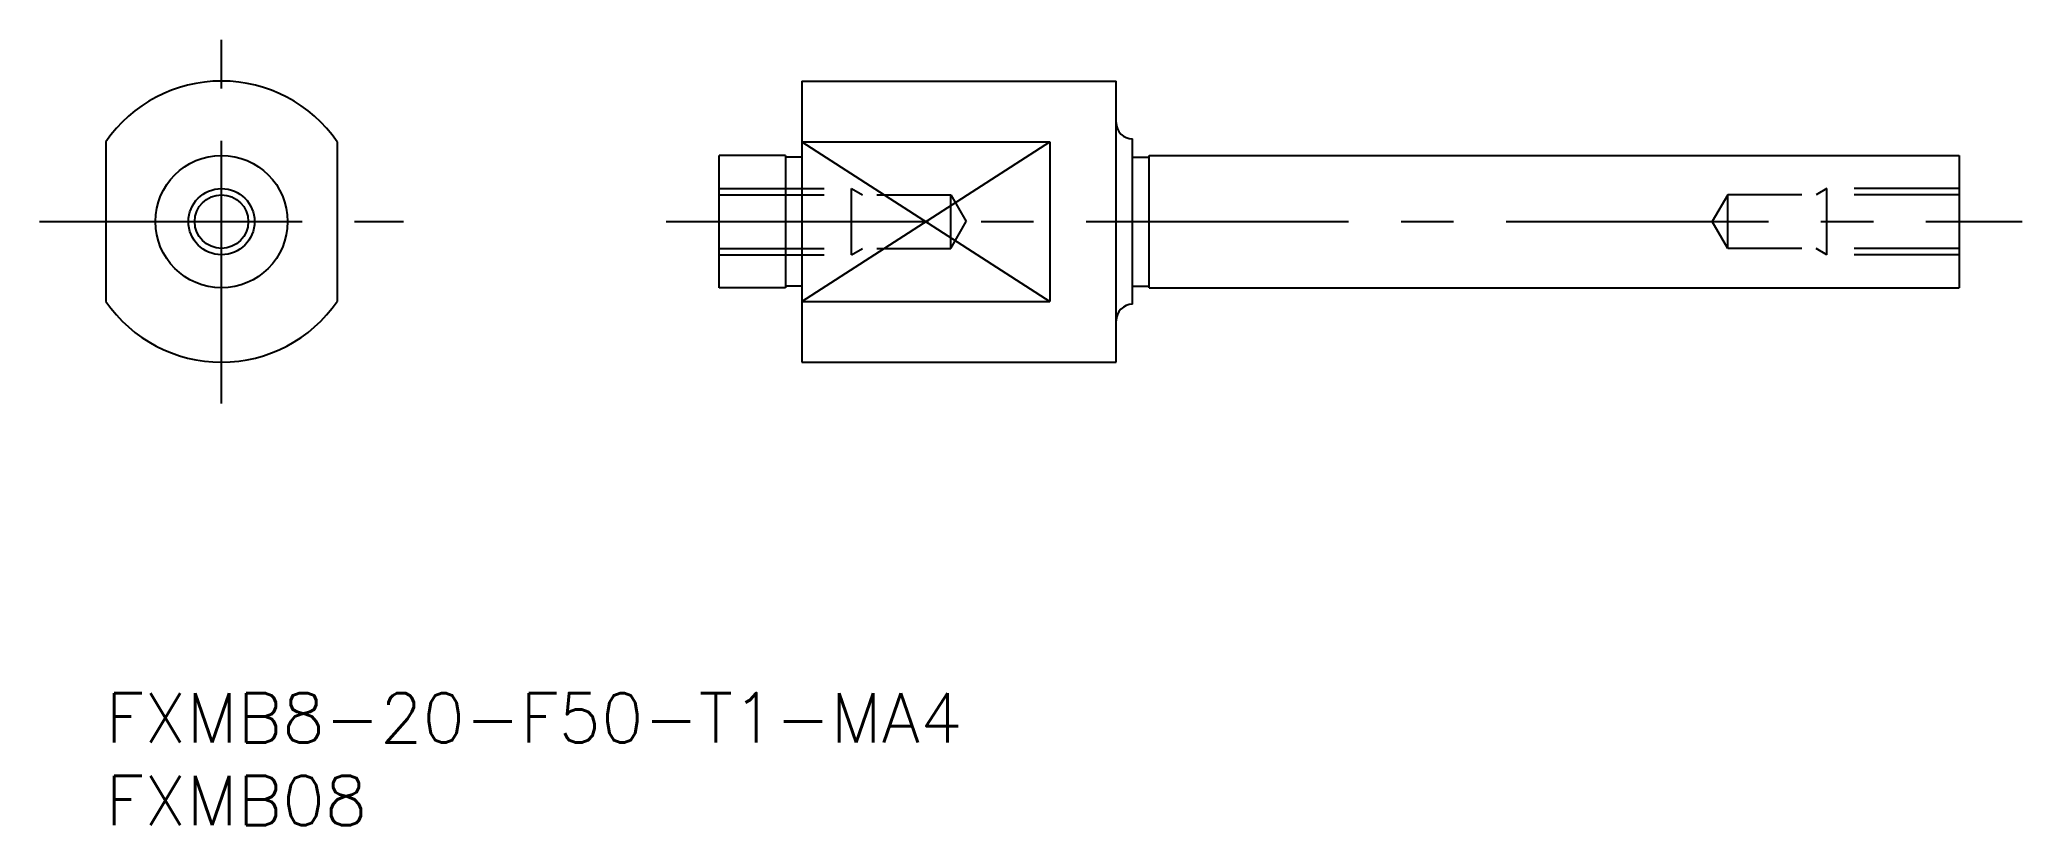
# Model space of a CAD drawing. Extents: x -4 to 116, y -8 to 39.
import ezdxf

# ---------------------------------------------------------------- set-up
doc = ezdxf.new("R2010")
doc.units = 0
doc.header["$LTSCALE"] = 0.5
doc.linetypes.add('CENTER', pattern=[50.8, 31.75, -6.35, 6.35, -6.35])
doc.linetypes.add('DASHED', pattern=[19.05, 12.7, -6.35])
doc.layers.get('0').update_dxf_attribs({"linetype": 'CONTINUOUS'})
doc.layers.add('CENTER', color=1, linetype='CENTER')
doc.styles.get("Standard").update_dxf_attribs({"font": 'txt.shx', "height": 3, "bigfont": 'bigfont.shx'})

# ---------------------------------------------------------------- blocks, each defined once
blk = doc.blocks.new('*U30')
at = {"color": 7, "linetype": 'CONTINUOUS'}
blk.add_text('FXMB8-20-F50-T1-MA4', height=3, dxfattribs=at).set_placement((0, -3))
blk = doc.blocks.new('*U31')
at = {"color": 7, "linetype": 'CONTINUOUS'}
blk.add_text('FXMB08', height=3, dxfattribs=at).set_placement((0, -8))

msp = doc.modelspace()

# ---------------------------------------------------------------- linework, layer by layer
at = {"color": 7, "linetype": 'CONTINUOUS'}
for p, q in [((42.11, 37), (61.11, 37)), ((42.11, 37), (42.11, 20)), ((61.11, 20), (61.11, 37)), ((0, 33.32), (0, 23.68)), ((14, 33.32), (14, 23.68)), ((37.11, 24.5), (37.11, 32.5)), ((41.11, 32.5), (37.11, 32.5)), ((41.11, 32.5), (41.11, 24.5)), ((42.11, 32.4), (41.11, 32.4)), ((42.11, 33.32), (57.11, 33.32)), ((57.11, 33.32), (57.11, 23.68)), ((62.11, 23.5), (62.11, 33.5)), ((62.11, 32.4), (63.11, 32.4)), ((63.11, 32.5), (112.11, 32.5)), ((63.11, 24.5), (63.11, 32.5)), ((112.11, 32.5), (112.11, 24.5)), ((41.11, 24.5), (37.11, 24.5)), ((42.11, 24.6), (41.11, 24.6)), ((62.11, 24.6), (63.11, 24.6)), ((63.11, 24.5), (112.11, 24.5)), ((42.11, 23.68), (57.11, 23.68)), ((42.11, 20), (61.11, 20))]:
    msp.add_line(p, q, dxfattribs=at)
at = {"color": 3, "linetype": 'CONTINUOUS'}
for p, q in [((42.11, 33.32), (57.11, 23.68)), ((42.11, 23.68), (57.11, 33.32))]:
    msp.add_line(p, q, dxfattribs=at)
at = {"color": 3, "linetype": 'DASHED'}
for p, q in [((37.11, 30.5), (45.11, 30.5)), ((37.11, 30.12), (51.11, 30.12)), ((45.11, 30.5), (45.77, 30.12)), ((45.11, 26.5), (45.11, 30.5)), ((51.11, 26.88), (51.11, 30.12)), ((51.11, 30.12), (52.05, 28.5)), ((98.11, 30.12), (97.17, 28.5)), ((112.11, 30.12), (98.11, 30.12)), ((98.11, 26.88), (98.11, 30.12)), ((104.11, 30.5), (103.45, 30.12)), ((112.11, 30.5), (104.11, 30.5)), ((104.11, 26.5), (104.11, 30.5)), ((51.11, 26.88), (52.05, 28.5)), ((98.11, 26.88), (97.17, 28.5)), ((37.11, 26.88), (51.11, 26.88)), ((37.11, 26.5), (45.11, 26.5)), ((45.11, 26.5), (45.77, 26.88)), ((112.11, 26.88), (98.11, 26.88)), ((104.11, 26.5), (103.45, 26.88)), ((112.11, 26.5), (104.11, 26.5))]:
    msp.add_line(p, q, dxfattribs=at)
at = {"color": 7, "linetype": 'CONTINUOUS'}
for radius in [4, 1.62]:
    msp.add_circle((7, 28.5), radius, dxfattribs=at)
at = {"color": 3, "linetype": 'CONTINUOUS'}
msp.add_circle((7, 28.5), 2, dxfattribs=at)
at = {"color": 7, "linetype": 'CONTINUOUS'}
for centre, radius, start, end in [((7, 28.5), 8.5, 34.5603, 145.4397), ((62.11, 34.5), 1, 180, 270), ((7, 28.5), 8.5, 214.5603, 325.4397), ((62.11, 22.5), 1, 90, 180)]:
    msp.add_arc(centre, radius, start, end, dxfattribs=at)
at = {"layer": 'CENTER', "color": 1, "linetype": 'CENTER'}
for p, q in [((7, 17.5), (7, 39.5)), ((-4, 28.5), (18, 28.5)), ((33.9, 28.5), (115.93, 28.5))]:
    msp.add_line(p, q, dxfattribs=at)

# ---------------------------------------------------------------- block references
at = {"color": 7, "linetype": 'CONTINUOUS'}
for name in ['*U30', '*U31']:
    msp.add_blockref(name, (0, 0), dxfattribs=at)

doc.saveas('drawing.dxf')
